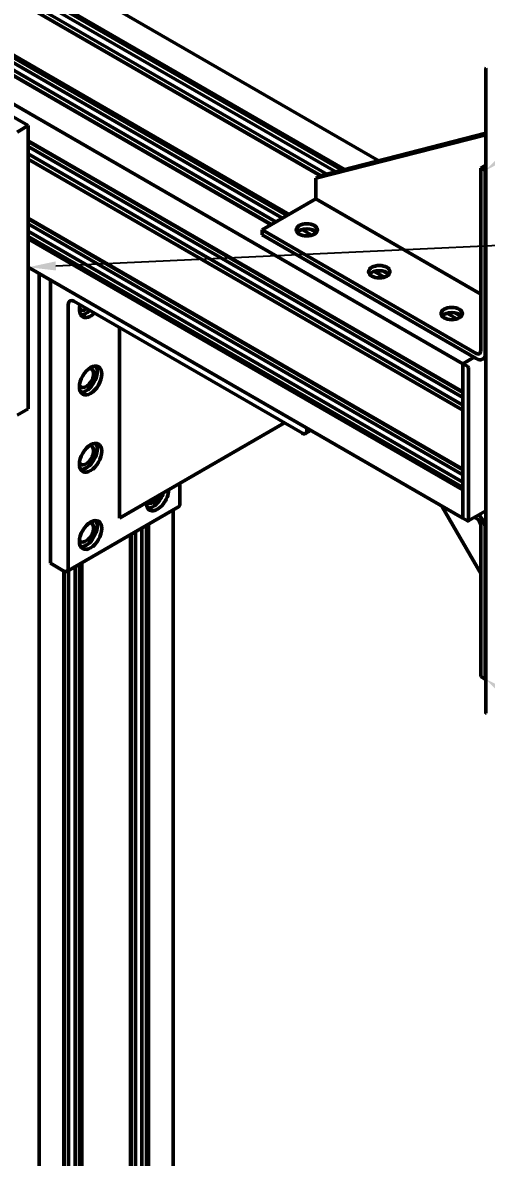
# Model space of a CAD drawing. Header units: millimetres. Extents: x 0 to 841, y 0 to 594.
# Drawn here: x 163.5 to 222.3, y 372.9 to 516.8 of the extents above; entities that cross this region are included whole.
import ezdxf
from ezdxf import colors
from ezdxf.entities.mleader import LeaderData, LeaderLine
from ezdxf.math import Vec2, Vec3

# ---------------------------------------------------------------- set-up
doc = ezdxf.new("R2010")
doc.units = ezdxf.units.MM
doc.header["$LTSCALE"] = 0.75
doc.layers.add('Balloons', color=7, linetype='Continuous', lineweight=25)
doc.layers.add('Visible', color=7, linetype='Continuous', lineweight=50)
doc.styles.get("Standard").update_dxf_attribs({"font": 'arial.ttf'})

# ---------------------------------------------------------------- blocks, each defined once
blk = doc.blocks.new('*B15')
at = {"transparency": 16777216}
for start, end in [(90, 270), (270, 90)]:
    blk.add_arc((0, 0), 6.25, start, end, dxfattribs=at)
at = {"transparency": 16777216, "insert": (0, 0), "char_height": 5, "attachment_point": 5}
blk.add_mtext('7', dxfattribs=at)
blk = doc.blocks.new('*B16')
at = {"transparency": 16777216}
for start, end in [(90, 270), (270, 90)]:
    blk.add_arc((0, 0), 6.25, start, end, dxfattribs=at)
at = {"transparency": 16777216, "insert": (0, 0), "char_height": 5, "attachment_point": 5}
blk.add_mtext('9', dxfattribs=at)
blk = doc.blocks.new('*B17')
at = {"transparency": 16777216}
for start, end in [(90, 270), (270, 90)]:
    blk.add_arc((0, 0), 6.25, start, end, dxfattribs=at)
at = {"transparency": 16777216, "insert": (0, 0), "char_height": 5, "attachment_point": 5}
blk.add_mtext('6', dxfattribs=at)

msp = doc.modelspace()

# ---------------------------------------------------------------- linework, layer by layer
at = {"layer": 'Visible', "extrusion": (-0.707107, -0.408248, 0.57735)}
for p, q in [((144.4124, 536.4312), (208.7048, 499.3121)), ((141.1668, 534.3941), (204.015, 498.1087)), ((141.3082, 534.639), (204.4066, 498.2092)), ((139.0314, 533.3245), (201.2568, 497.3986)), ((141.1668, 533.7409), (203.2318, 497.9077)), ((143.5584, 531.4211), (202.1058, 497.6188)), ((132.823, 529.7401), (197.3111, 492.5078)), ((143.2881, 530.924), (201.3226, 497.4178)), ((130.5461, 528.4255), (195.0342, 491.1933)), ((132.6815, 529.4951), (197.0283, 492.3445)), ((132.6815, 528.8419), (196.4626, 492.0179)), ((127.4419, 526.6333), (219.3658, 473.561)), ((134.8029, 526.025), (195.0837, 491.2218)), ((135.1211, 526.4945), (195.6494, 491.5484)), ((164.2261, 503.7629), (150.0839, 511.9279)), ((222.277, 510.9566), (222.277, 429.3069)), ((162.8119, 502.9464), (164.2261, 503.7629)), ((164.2261, 467.8371), (164.2261, 503.7629)), ((222.277, 502.6133), (200.6981, 497.0761)), ((201.2638, 497.4027), (222.277, 502.7947)), ((164.2261, 501.8115), (219.3658, 469.9766)), ((164.2261, 501.7543), (219.3658, 469.9194)), ((164.2261, 501.1012), (219.3658, 469.2662)), ((164.2261, 500.1622), (219.3658, 468.3273)), ((164.2261, 499.509), (219.3658, 467.6741)), ((221.6285, 498.3825), (222.277, 498.7569)), ((222.1942, 498.0559), (221.6285, 498.3825)), ((221.6285, 475.194), (221.6285, 498.3825)), ((222.277, 498.1037), (222.1942, 498.0559)), ((222.1942, 474.8674), (222.1942, 498.0559)), ((201.2638, 497.4027), (200.6981, 497.0761)), ((200.6981, 497.0761), (200.6981, 494.4633)), ((200.6981, 494.4633), (193.9099, 490.5441)), ((200.6981, 494.4633), (221.6285, 482.3792)), ((164.2261, 492.0135), (219.3658, 460.1786)), ((164.2261, 491.9564), (219.3658, 460.1215)), ((164.2261, 491.3032), (219.3658, 459.4683)), ((164.2261, 490.3642), (219.3658, 458.5293)), ((164.2261, 489.711), (219.3658, 457.8761)), ((164.2261, 489.3844), (219.3658, 457.5495)), ((193.9099, 490.5441), (221.0628, 474.8674)), ((193.9099, 489.8909), (193.9099, 490.5441)), ((221.0628, 474.2142), (193.9099, 489.8909)), ((198.9472, 490.5834), (200.2049, 489.8573)), ((199.9991, 490.6293), (200.7662, 490.1864)), ((164.2261, 485.8), (219.3658, 453.9651)), ((164.2261, 485.8), (165.6257, 484.992)), ((165.6257, 182.8882), (165.6257, 484.992)), ((208.1396, 485.2762), (209.3973, 484.5501)), ((209.1914, 485.3221), (209.9586, 484.8792)), ((167.0399, 484.1755), (167.0399, 448.2496)), ((169.3026, 447.5964), (169.3026, 481.0728)), ((170.0097, 481.481), (199.0011, 464.7428)), ((217.332, 479.969), (218.5897, 479.2428)), ((218.3838, 480.0149), (219.151, 479.572)), ((175.808, 453.9651), (175.808, 478.1334)), ((220.78, 474.3775), (219.3658, 473.561)), ((220.78, 474.3775), (219.3658, 473.561)), ((219.3658, 473.561), (219.3658, 453.9651)), ((219.9315, 473.2344), (219.3658, 473.561)), ((219.3658, 473.561), (219.3658, 469.9766)), ((222.277, 474.3741), (221.8628, 474.135)), ((220.0729, 453.7201), (220.0729, 472.9895)), ((162.8119, 467.0206), (164.2261, 467.8371)), ((219.3658, 467.3136), (219.3658, 460.1786)), ((175.808, 453.9651), (196.7383, 466.0492)), ((199.4011, 464.7032), (200.0839, 465.0975)), ((199.5668, 465.0694), (199.5668, 465.396)), ((183.4447, 458.3742), (183.4447, 455.7614)), ((219.3658, 457.5495), (219.3658, 453.9651)), ((169.1369, 447.2302), (183.2791, 455.3952)), ((182.5962, 228.612), (182.5962, 455.0009)), ((216.6788, 455.5164), (221.6285, 446.9432)), ((222.277, 454.9251), (220.0315, 453.6286)), ((219.3658, 453.9651), (219.9315, 453.6385)), ((221.0628, 453.9651), (220.8386, 454.0946)), ((177.2151, 227.1383), (177.2151, 451.8942)), ((177.2646, 227.1668), (177.2646, 451.9227)), ((177.8303, 227.4934), (177.8303, 452.2493)), ((178.6435, 227.9629), (178.6435, 452.7188)), ((179.2092, 228.2895), (179.2092, 453.0454)), ((179.492, 228.4528), (179.492, 453.2087)), ((221.6285, 433.8793), (221.6285, 452.9853)), ((222.1942, 452.6587), (222.1942, 433.5527)), ((167.0399, 448.2496), (168.7369, 447.2698)), ((170.1582, 223.0639), (170.1582, 447.8198)), ((170.7239, 223.3905), (170.7239, 448.1464)), ((171.0067, 223.5538), (171.0067, 448.3097)), ((168.7298, 222.2393), (168.7298, 447.2739)), ((168.7793, 222.2679), (168.7793, 447.2472)), ((169.345, 222.5945), (169.345, 447.3504)), ((222.1942, 433.5527), (221.6285, 433.8793)), ((222.1942, 433.5527), (222.277, 433.6005))]:
    msp.add_line(p, q, dxfattribs=at)
at = {"layer": 'Visible', "extrusion": (-2e-16, -1e-16, -1)}
for centre, major_axis, start_param, end_param in [((222.477, 510.9566), (0.2, 0), 2.35619449, 3.92699082), ((171.5653, 471.7647), (0.675, 1.1691), -0.29820972, 3.43980237), ((171.5653, 461.9668), (0.675, 1.1691), -0.29820972, 3.43980237), ((221.0628, 453.3119), (-0.8, 1.3856), 1.05443582, 2.35619449)]:
    msp.add_ellipse(centre, major_axis=major_axis, ratio=0.57735027, start_param=start_param, end_param=end_param, dxfattribs=at)
at = {"layer": 'Visible', "extrusion": (-1e-16, 0, -1)}
for centre, major_axis, start_param, end_param in [((199.5668, 490.5441), (1.35, 0), -1.57079633, 4.71238898), ((208.7592, 485.2369), (1.35, 0), -1.57079633, 4.71238898), ((170.0097, 480.6645), (-0.5, 0.866), -0.78539816, 0.78539816), ((172.131, 481.2361), (1, 1.7321), 2.00894536, 4.27423995), ((217.9516, 479.9297), (1.35, 0), -1.57079633, 4.71238898), ((171.5653, 481.5627), (1, 1.7321), 2.00894536, 2.8548361), ((172.131, 471.4381), (1, 1.7321), 3.14159265, 9.42477796), ((171.5653, 471.7647), (1, 1.7321), 0.28675655, 2.8548361), ((172.131, 461.6402), (1, 1.7321), 3.14159265, 9.42477796), ((171.5653, 461.9668), (1, 1.7321), 0.28675655, 2.8548361), ((180.6163, 456.7412), (1, 1.7321), 0.78539816, 3.92699082), ((172.131, 451.8422), (1, 1.7321), 3.14159265, 9.42477796), ((171.5653, 452.1688), (1, 1.7321), 0.28675655, 2.8548361)]:
    msp.add_ellipse(centre, major_axis=major_axis, ratio=0.57735027, start_param=start_param, end_param=end_param, dxfattribs=at)
at = {"layer": 'Visible'}
for centre, major_axis, start_param, end_param in [((199.5668, 489.8909), (1.35, 0), 0.4323726, 2.70922005), ((208.7592, 484.5837), (1.35, 0), 0.4323726, 2.70922005), ((217.9516, 479.2765), (-1.35, 0), 3.57396526, 5.85081271), ((221.0628, 475.5206), (-0.4, 0.6928), 2.35619449, 3.92699082), ((221.0628, 475.5206), (-0.8, 1.3856), 2.35619449, 3.92699082), ((219.9315, 473.0711), (-0.1, 0.1732), 3.92699082, 5.49778714), ((199.0011, 465.396), (-0.4, 0.6928), 2.35619449, 3.92699082), ((219.9315, 453.8018), (-0.1, 0.1732), 2.35619449, 3.92699082), ((221.0628, 453.3119), (-0.4, 0.6928), 3.92699082, 5.49778714), ((168.7369, 447.923), (-0.4, 0.6928), 2.35619449, 3.92699082), ((222.477, 429.3069), (0.2, 0), 3.14159265, 3.92699082)]:
    msp.add_ellipse(centre, major_axis=major_axis, ratio=0.57735027, start_param=start_param, end_param=end_param, dxfattribs=at)
at = {"layer": 'Visible', "extrusion": (-1e-16, -1e-16, -1)}
for centre, start_param, end_param in [((171.5653, 481.5627), 2.25047015, 3.43980237), ((180.0506, 457.0678), 1.41967181, 3.29271717), ((171.5653, 452.1688), -0.29820972, 3.43980237)]:
    msp.add_ellipse(centre, major_axis=(0.675, 1.1691), ratio=0.57735027, start_param=start_param, end_param=end_param, dxfattribs=at)
at = {"layer": 'Visible', "extrusion": (0, -3e-16, -1)}
msp.add_ellipse((180.0506, 457.0678), major_axis=(1, 1.7321), ratio=0.57735027, start_param=1.19691501, end_param=2.8548361, dxfattribs=at)
at = {"layer": 'Visible', "extrusion": (0, 1e-16, -1)}
msp.add_ellipse((182.8791, 456.088), major_axis=(-0.4, 0.6928), ratio=0.57735027, start_param=2.35619449, end_param=3.14159265, dxfattribs=at)

# ---------------------------------------------------------------- leaders
at = {"layer": 'Balloons'}
ml = msp.add_multileader_block('Standard', dxfattribs=at)
ml.set_content('*B17', color=256)
ml.set_leader_properties()
ml.build(insert=Vec2(0, 0))
ml.multileader.update_dxf_attribs({"has_dogleg": 0, "arrow_head_size": 3.5, "block_connection_type": 1})
ctx = ml.context
ctx.base_point, ctx.char_height, ctx.arrow_head_size = Vec3(279.0066, 540.0271), 3.5, 3.5
ctx.attachment_type = 1
notes = []
notes.append((ctx, [(0, (1, 1, 0), (271.0066, 540.0271), (1, 0), 8, [(0, [(222.2356, 498.0798)], 0, [])])]))
ctx.block.insert = Vec3(279.0066, 540.0271)
ml = msp.add_multileader_block('Standard', dxfattribs=at)
ml.set_content('*B16', color=256)
ml.set_leader_properties()
ml.build(insert=Vec2(0, 0))
ml.multileader.update_dxf_attribs({"has_dogleg": 0, "arrow_head_size": 3.5, "block_connection_type": 1})
ctx = ml.context
ctx.base_point, ctx.char_height, ctx.arrow_head_size = Vec3(279.0066, 491.159), 3.5, 3.5
ctx.attachment_type = 1
notes.append((ctx, [(0, (1, 1, 0), (271.0066, 491.159), (1, 0), 8, [(0, [(164.2261, 485.8)], 0, [])])]))
ctx.block.insert = Vec3(279.0066, 491.159)
ml = msp.add_multileader_block('Standard', dxfattribs=at)
ml.set_content('*B15', color=256)
ml.set_leader_properties()
ml.build(insert=Vec2(0, 0))
ml.multileader.update_dxf_attribs({"has_dogleg": 0, "arrow_head_size": 3.5, "block_connection_type": 1})
ctx = ml.context
ctx.base_point, ctx.char_height, ctx.arrow_head_size = Vec3(279.0066, 393.4227), 3.5, 3.5
ctx.attachment_type = 1
notes.append((ctx, [(0, (1, 1, 0), (271.0066, 393.4227), (1, 0), 8, [(0, [(222.2356, 433.5766)], 0, [])])]))
ctx.block.insert = Vec3(279.0066, 393.4227)
for ctx, leaders in notes:
    for number, flags, end, landing, length, lines in leaders:
        leader = LeaderData()
        leader.index, (leader.has_last_leader_line, leader.has_dogleg_vector, leader.attachment_direction) = number, flags
        leader.last_leader_point, leader.dogleg_vector, leader.dogleg_length = Vec3(end), Vec3(landing), length
        for number, points, colour, breaks in lines:
            line = LeaderLine()
            line.index, line.vertices, line.color, line.breaks = number, Vec3.list(points), colors.encode_raw_color(colour), breaks
            leader.lines.append(line)
        ctx.leaders.append(leader)

doc.saveas('drawing.dxf')
